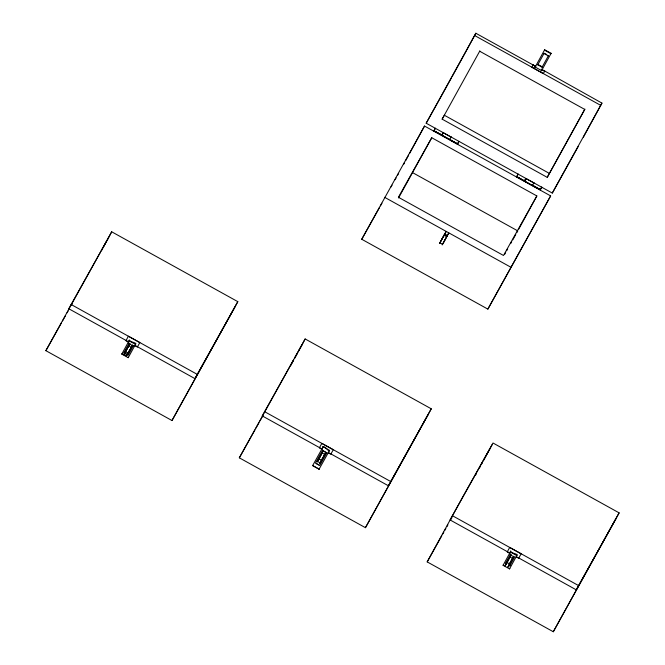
<?xml version="1.0" encoding="UTF-8"?>
<svg xmlns="http://www.w3.org/2000/svg" width="665" height="665" viewBox="0 0 665 665"><rect width="100%" height="100%" fill="white"/><g stroke="black" fill="none" stroke-linecap="round" stroke-linejoin="round"><path stroke-width="1" d="M433.846 131.005L435.417 128.179M450.496 140.19L457.437 144.047L458.941 141.321M516.614 176.848L518.176 174.022L517.47 175.319M111.695 231.794L45.877 350.679L171.994 420.538L237.812 301.652L111.695 231.794L107.672 239.284M305.144 338.951L239.325 457.828L365.442 527.686L431.261 408.809L305.144 338.951L302.583 343.755M619.123 512.865L553.305 631.75L427.188 561.892L462.69 497.013L493.006 443.006L619.123 512.865L553.305 631.75M534.909 65.976L475.832 33.25L466.805 49.975M541.235 69.077L601.941 103.108L583.388 137.181M441.809 135.394L443.364 132.584M534.835 67.29L535.209 66.616L534.943 67.099M541.426 70.939L541.634 70.581M540.337 190.19L540.637 189.65L532.391 185.552L533.87 182.883M312.65 465.583L319.1 469.158L312.65 465.583L323.198 446.647C326.241 446.597 329.308 452.99 329.474 450.546L323.198 446.647M322.542 450.338L326.706 452.998L322.542 450.338L315.451 463.081L319.757 465.467L326.856 452.724M126.275 350.139L124.987 352.541M128.902 351.594L127.614 353.996M433.763 131.155L434.553 129.708M433.996 130.731L441.809 135.061L442.366 134.039M457.429 144.064L457.869 143.798L457.57 144.347M458.925 141.371L457.57 143.815L441.809 135.061M319.724 457.287L318.435 459.698M323.98 455.766L321.062 461.153M516.522 176.998L517.32 175.552M516.755 176.574L524.569 180.905L525.134 179.883M525.924 178.478L525.284 179.641M524.635 181.121L526.057 178.553L525.425 179.725M541.692 187.214L541.052 188.378M101.703 250.231L102.701 248.411M103.69 246.582L106.674 241.112M128.578 342.192L125.934 340.729L128.395 336.224L139.833 342.558L137.372 347.063L134.729 345.601M128.503 357.188L128.229 357.67L121.778 354.104L129.309 340.305C130.864 342.492 137.589 342.566 135.485 344.37L129.035 340.796L129.309 340.305M128.636 354.387L128.362 354.877L124.056 352.483L129.176 343.107M125.668 351.336L128.86 345.476M129.85 343.705L123.69 354.869L126.774 349.233M132.476 345.16L126.317 356.324L129.401 350.688M128.362 354.877L133.482 345.492M128.229 357.67L135.76 343.88M171.994 420.538L237.812 301.652M290.672 365.592L293.656 360.122M294.653 358.294L297.637 352.824M298.627 351.004L302.11 344.62M361.743 239.259L424.528 126.042L550.645 195.901L487.861 309.117L361.743 239.259L379.424 207.688M403.647 164.346L404.636 162.526M405.633 160.706L408.618 155.228M409.615 153.407L424.528 126.042M398.551 197.946L431.76 137.73L536.855 195.942L518.767 229.109M441.876 134.937L433.863 130.972M449.823 139.342L451.136 136.99M322.018 449.34L319.383 447.877L321.843 443.38L333.273 449.706L330.813 454.212L328.178 452.749M319.109 458.493L323.29 450.853M441.535 239.915L446.173 231.445L444.054 235.26L446.681 236.723L448.8 232.9L444.162 241.37M321.735 459.947L325.925 452.308M532.391 185.552L517.495 177.297M365.442 527.686L431.261 408.809M487.861 309.117L550.645 195.901M475.55 475.126L476.547 473.305M479.531 467.827L480.521 466.007M481.518 464.178L482.516 462.358M483.505 460.529L492.291 444.42M509.88 553.405L507.245 551.942L509.706 547.436L521.136 553.77L518.675 558.276L516.04 556.813M509.806 568.4L509.531 568.891L503.089 565.317L510.612 551.526C512.067 553.754 518.949 553.77 516.788 555.583L510.338 552.008L510.612 551.526M511.152 554.918L506.971 562.548L509.656 563.945L513.779 556.372M509.598 564.003L512.798 558.143M509.531 568.891L517.062 555.092M435.243 128.503L434.711 129.476M466.348 50.806L452.133 76.625M443.04 133.183L442.258 134.596M535.167 67.04L544.66 49.75L551.11 53.316L541.609 70.615L535.167 67.04L535.367 66.675M442.142 238.718L440.853 241.129M537.777 64.829L537.985 64.463L542.291 66.849L542.083 67.215L537.777 64.829L544.186 53.15M444.769 240.173L443.48 242.584M542.083 67.215L548.5 55.536M507.586 561.351L506.298 563.762M510.213 562.806L508.925 565.217M126.425 349.832L128.644 345.825L131.271 347.28L130.473 348.751M129.052 351.286L129.933 349.732M578.251 146.483L552.299 193.074L426.182 123.216L475.832 33.25M584.942 109.127L547.237 177.364L442.142 119.151L479.847 50.914M442.957 132.568L451.493 137.298M533.155 65.004L535.965 66.159M320.222 456.389L317.163 461.959L319.167 458.426M319.873 456.988L320.746 455.425M442.292 238.419L444.511 234.404L447.138 235.867L446.34 237.33M442.641 237.812L439.557 243.448L441.585 239.857M322.5 458.443L319.765 463.472L321.793 459.881M322.849 457.844L323.373 456.88M444.918 239.874L445.799 238.311M445.267 239.267L442.183 244.903L444.212 241.312M525.724 178.411L534.261 183.141M540.894 188.619L540.337 189.641L532.59 185.186M547.237 177.364L584.71 109.401L479.606 51.188M552.299 193.074L601.941 103.108M508.077 560.445L505.001 566.081L507.029 562.482M507.736 561.052L508.609 559.489M510.712 561.9L507.628 567.536L509.656 563.945M510.363 562.507L512.582 558.492L509.955 557.037L509.149 558.509M129.209 340.148L129.243 340.089M127.156 348.51L127.904 347.163M129.783 349.965L130.531 348.618M451.651 77.497L441.527 95.777M320.605 455.666L321.353 454.311M443.023 237.097L443.771 235.743M445.65 238.552L446.398 237.197M525.084 180.016L525.949 178.428M508.467 559.731L509.215 558.376M511.094 561.185L511.842 559.83M441.061 96.608L426.182 123.216M442.117 134.521L443.231 132.501M321.295 454.444L322.093 452.981L324.719 454.436L323.922 455.899M319.1 469.158L329.649 450.222M108.669 237.447L68.753 308.726L128.719 341.935M45.877 350.679L61.537 322.716M62.552 320.912L65.586 315.501M67.099 312.791L68.104 310.987M71.138 305.576L72.153 303.772M121.778 354.104L122.052 353.614L123.665 354.503M124.056 352.483L124.33 352.001M128.187 346.681L129.891 343.606M130.814 348.136L132.518 345.06M234.787 307.305L194.87 378.584L134.879 345.334M293.531 359.931L262.201 415.874L322.159 449.091M294.529 358.144L302.118 344.603M239.325 457.828L254.986 429.864M255.992 428.061L259.026 422.649M260.04 420.845L263.066 415.434M380.438 205.884L381.951 203.174M391.045 186.94L392.059 185.136M395.085 179.725L396.099 177.921M397.612 175.211L398.626 173.407M431.76 137.73L398.41 197.264L503.505 255.476L536.855 195.942M321.627 453.838L323.34 450.754M324.254 455.292L325.966 452.208M540.404 189.517L541.759 187.081M504.652 254.363L505.666 252.559M506.68 250.747L507.686 248.943M510.72 243.531L511.726 241.728M512.74 239.924L515.774 234.512M516.78 232.708L517.794 230.905L412.691 172.692M428.235 414.461L388.318 485.733L328.327 452.483M489.98 448.659L450.064 519.939L510.022 553.155M427.188 561.892L441.834 535.732M442.848 533.929L443.854 532.125M444.868 530.321L445.882 528.517M446.888 526.713L447.902 524.909M450.928 519.498L451.942 517.694M503.089 565.317L503.363 564.826M505.633 563.213L505.358 563.704L510.479 554.319L510.205 554.81L514.519 557.195L509.673 566.09L509.939 565.599M509.49 557.893L511.202 554.818M512.117 559.348L513.829 556.273M616.098 518.517L576.173 589.797L517.071 557.037M544.66 49.75L544.452 50.116L550.903 53.682L551.11 53.316M442.142 119.151L444.378 115.253L549.481 173.465M533.322 64.696L531.875 67.231L543.305 73.574L544.76 71.03M545.051 53.624L546.771 54.58M543.987 53.516L548.293 55.902M541.95 69.875L543.704 70.847M474.552 35.478L600.67 105.336M433.921 130.864L457.728 144.056M516.688 176.707L540.495 189.899M384.619 197.306L510.737 267.164M444.727 234.055L447.354 235.51M439.922 242.816L442.549 244.271M71.072 304.47L197.189 374.329M264.52 411.627L390.638 481.485M452.375 515.683L578.492 585.541M128.902 343.597L133.208 345.983M125.444 351.652L128.071 353.107M318.892 458.808L321.519 460.263M124.064 354.237L126.691 355.692M317.504 461.394L320.131 462.848M316.307 463.555L318.892 464.993M322.525 447.537L322.882 446.897L322.55 447.487M510.363 551.642L510.72 551.002L510.388 551.593"/></g></svg>
